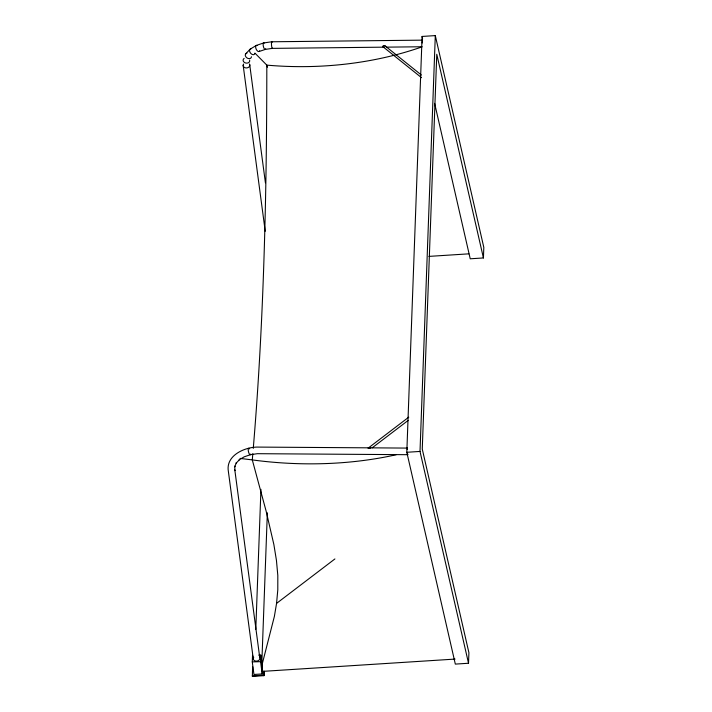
<?xml version="1.0" encoding="UTF-8"?>
<svg xmlns="http://www.w3.org/2000/svg" width="712" height="712" viewBox="0 0 712 712"><rect width="100%" height="100%" fill="white"/><g stroke="black" fill="none" stroke-linecap="round" stroke-linejoin="round"><path stroke-width="1.07" d="M262.256 670.143L261.936 664.794L262.114 671.407L455.075 659.081M262.363 669.556L262.203 673.944L253.953 674.469L252.279 661.893L252.529 655.316L252.947 658.458M264.072 671.567L263.921 675.661L252.368 676.4L252.591 666.681L252.52 672.306M255.795 629.283L260.939 489.34M262.203 673.944L260.574 661.671L260.815 655.093L258.741 655.147M267.347 512.809L261.713 666.049L274.378 616.396L276.559 603.393L277.796 589.821L277.813 575.51L276.443 560.371L273.862 544.493L266.146 511.207L252.297 459.908L252.822 453.633M263.921 675.661L263.956 671.06M483.43 257.949L436.776 54.272L422.26 449.058L468.914 652.726L468.523 663.255L455.324 664.1L406.81 452.28L422.1 36.446L435.299 35.6L483.813 247.42L483.43 257.949L470.223 258.794L434.623 103.356M468.523 663.255L420.009 451.435L435.299 35.6M407.184 449.352L407.504 448.088M253.267 448.409C263.965 320.961 266.76 192.979 266.813 65.121L254.887 53.08M385.539 46.654C385.521 45.132 382.033 45.034 383.101 46.841L421.504 77.661M422.51 40.148L422.198 42.996M368.131 448.16L408.759 417.17M245.729 53.845L249.948 49.351M372.145 447.866L408.092 420.481M276.559 603.393L334.907 558.947M250.393 49.012L256.311 45.443L263.582 42.969L271.681 41.777L422.394 40.148M368.238 448.035L370.436 448.168M259.088 51.522L265.3 49.413L272.304 48.38L384.373 47.161M428.944 256.391L468.87 253.837M406.81 452.28L420.009 451.435M252.253 675.893L263.805 675.154M252.279 661.893L260.574 661.671M386.572 47.143L421.815 46.761M407.389 448.088L256.801 447.083C243.985 447.412 225.642 455.769 228.356 471.308L253.33 659.259M407.914 454.692L257.388 453.686L250.393 454.719L244.18 456.828L239.134 459.872L239.579 459.534L236.099 463.236L236.428 462.684L234.684 466.805L234.827 466.129L234.898 470.596L234.809 469.92L259.764 657.728M384.133 47.063L383.101 46.841M239.988 458.394L252.297 459.908A242.481 134.479 4.1 0 0 396.21 454.737M385.228 46.004L421.388 75.027M272.064 42.444L271.931 42.008A3.337 0.454 85.5 0 0 271.53 45.07A3.337 0.454 85.5 0 0 272.402 48.158M407.682 454.461L407.335 452.645M267.392 67.213L266.813 65.121A242.481 149.903 -0.9 0 0 422.029 46.867M422.1 36.446L422.581 38.555M249.707 64.605L265.416 182.806M243.166 65.317L265.229 231.293M260.815 655.093L262.31 666.343M265.683 48.727A3.337 1.086 76.6 0 1 264.018 48.247A3.337 1.086 76.6 0 1 263.209 43.663M263.369 43.209A3.337 1.086 76.6 0 1 264.205 43.156M259.666 50.766A3.337 1.673 65.4 0 1 256.178 49.172A3.337 1.673 65.4 0 1 257.255 45.506M254.763 53.712A3.337 2.145 51.6 0 1 250.517 53.088A3.337 2.145 51.6 0 1 250.953 48.852M251.461 56.72A3.337 2.465 33.7 0 1 246.735 57.752A3.337 2.465 33.7 0 1 246.895 53.186M249.636 60.128A3.337 2.626 11.3 0 1 245.462 62.959A3.337 2.626 11.3 0 1 244.127 58.402M249.405 63.973A3.329 2.626 -4.2 0 1 248.55 67.302A3.329 2.626 -4.2 0 1 244.269 67.329A3.329 2.626 -4.2 0 1 243.655 64M250.775 454.034A3.346 1.086 76.6 0 1 249.218 453.767A3.346 1.086 76.6 0 1 248.248 449.361A3.346 1.086 76.6 0 1 249.636 448.872M259.462 657.096A3.329 2.617 -7.6 0 1 258.607 660.442A3.329 2.617 -7.6 0 1 254.344 660.558A3.329 2.617 -7.6 0 1 253.73 657.256"/></g></svg>
